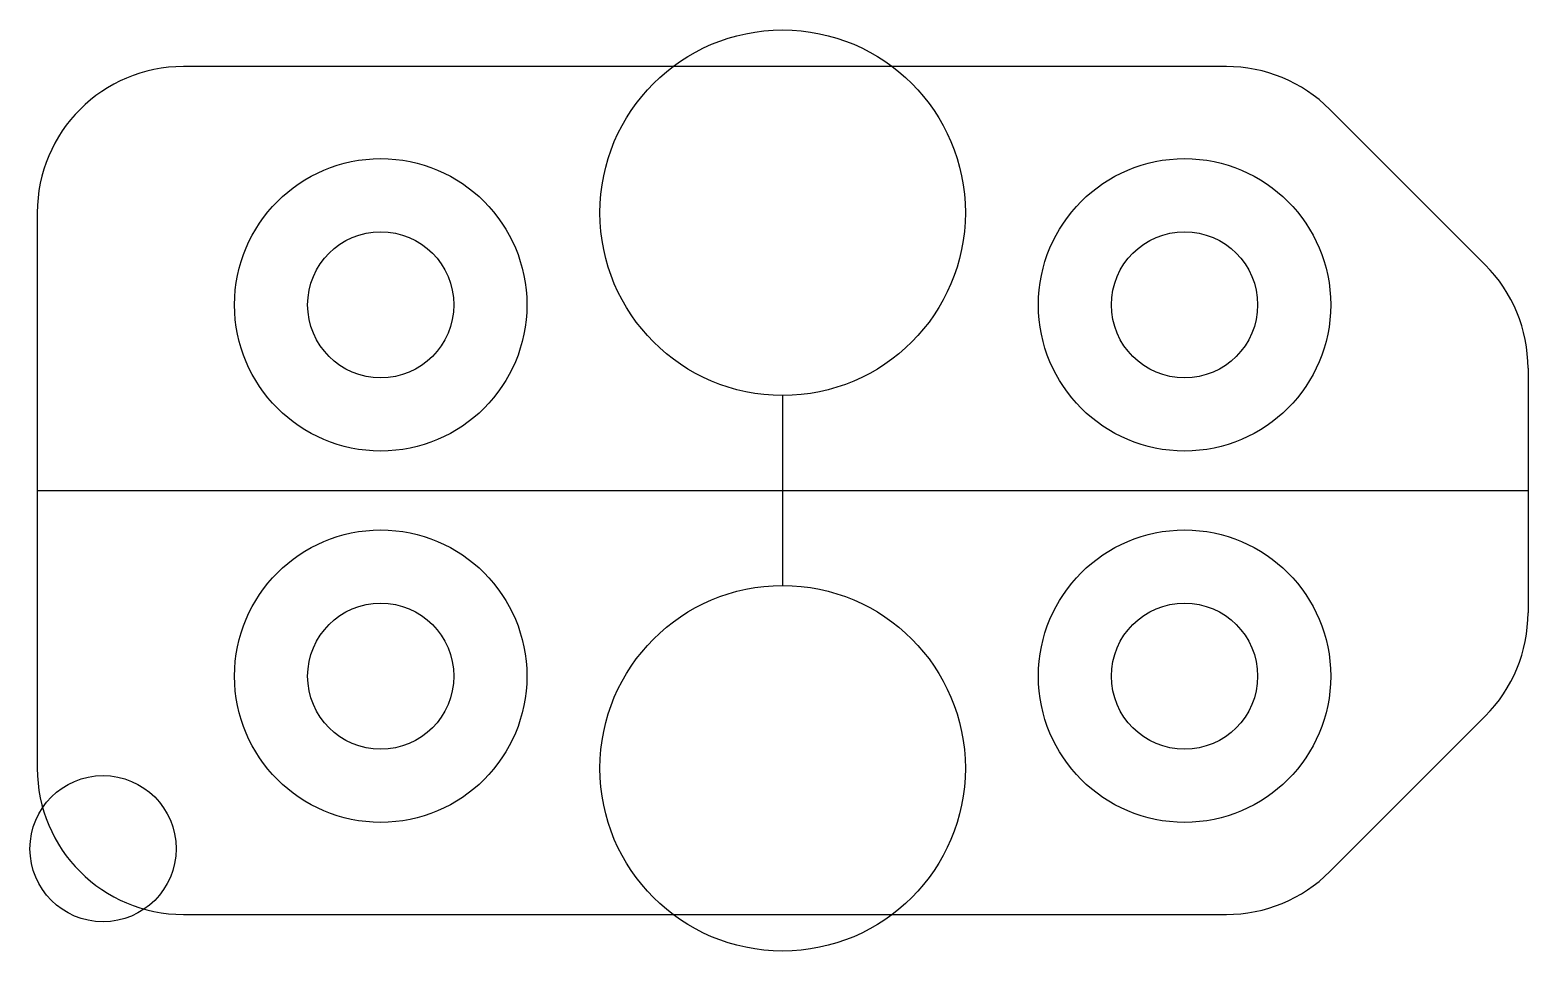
# Model space of a CAD drawing. Header units: millimetres. Extents: x -5.2 to 5.1, y -3.1 to 3.1.
import ezdxf

# ---------------------------------------------------------------- set-up
doc = ezdxf.new("R2010")
doc.units = ezdxf.units.MM
doc.header["$MEASUREMENT"] = 0

msp = doc.modelspace()

# ---------------------------------------------------------------- linework, layer by layer
for p, q in [((3.036, 2.9), (-4.1, 2.9)), ((4.807, 1.543), (3.743, 2.607)), ((-5.1, 1.9), (-5.1, -1.9)), ((5.1, 0.836), (5.1, -0.836)), ((0, 0.65), (0, -0.65)), ((-5.1, 0), (5.1, 0)), ((3.743, -2.607), (4.807, -1.543)), ((-4.1, -2.9), (3.036, -2.9))]:
    msp.add_line(p, q)
for centre, radius in [((0, 1.9), 1.25), ((-2.75, 1.27), 1), ((2.75, 1.27), 1), ((-2.75, 1.27), 0.5), ((2.75, 1.27), 0.5), ((-2.75, -1.27), 1), ((2.75, -1.27), 1), ((0, -1.9), 1.25), ((-2.75, -1.27), 0.5), ((2.75, -1.27), 0.5), ((-4.65, -2.45), 0.5)]:
    msp.add_circle(centre, radius)
for centre, start, end in [((-4.1, 1.9), 90, 180), ((3.036, 1.9), 45, 90), ((4.1, 0.836), 0, 45), ((4.1, -0.836), 315, 0), ((-4.1, -1.9), 180, 270), ((3.036, -1.9), 270, 315)]:
    msp.add_arc(centre, 1, start, end)

doc.saveas('drawing.dxf')
